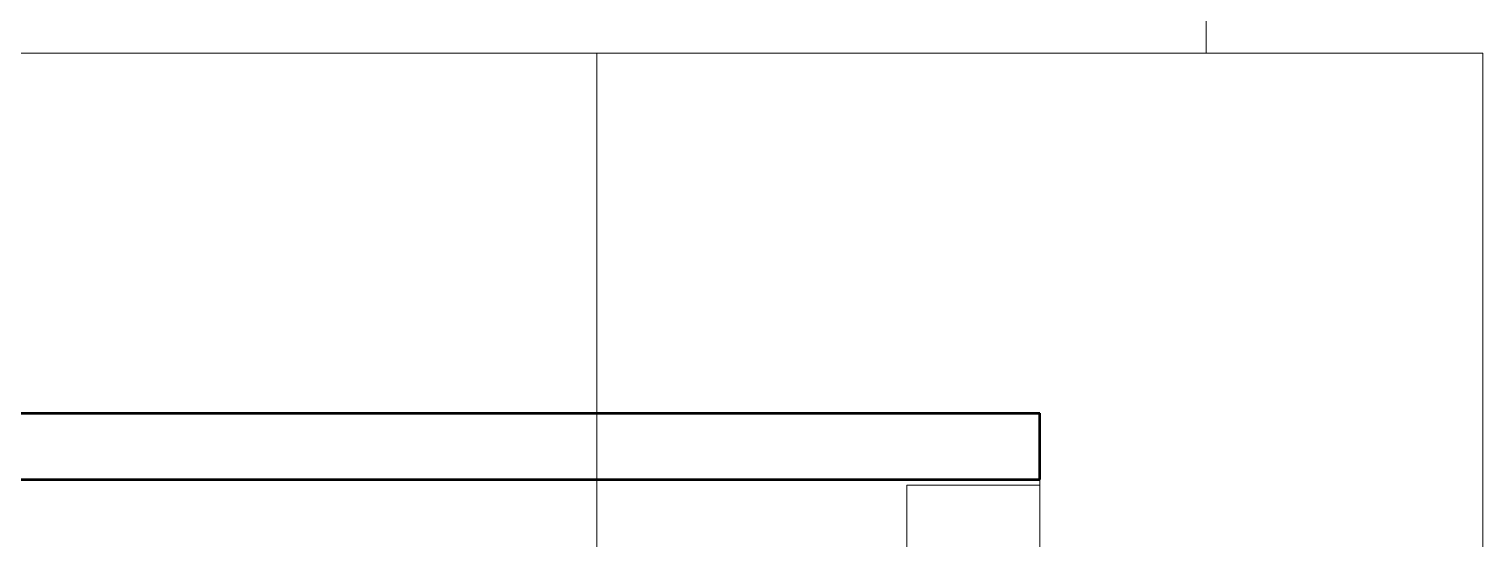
# Model space of a CAD drawing. Header units: millimetres. Extents: x -50460 to 50460, y -35640 to 35640.
# Drawn here: x -33336 to -33204.7, y 21320.6 to 21366.6 of the extents above; entities that cross this region are included whole.
import ezdxf

# ---------------------------------------------------------------- set-up
doc = ezdxf.new("R2010")
doc.units = ezdxf.units.MM
doc.linetypes.add('双点画线', pattern=[22, 12, -2, 2, -2, 2, -2])
for name, color, linetype, lineweight in [('7', 30, '双点画线', 18), ('ACADSichtbare Kanten(DIN_Schmid)', 7, 'Continuous', 50), ('尺寸线层', 4, 'Continuous', 18), ('粗实线层', 7, 'Continuous', 15), ('粗实线层_1', 7, 'Continuous', 15), ('细实线层', 3, 'Continuous', 18)]:
    doc.layers.add(name, color=color, linetype=linetype, lineweight=lineweight)

# ---------------------------------------------------------------- blocks, each defined once
blk = doc.blocks.new('*X209')
at = {"layer": '细实线层'}
for p, q in [((540, 120), (540, 1220)), ((540, 120), (-540, 120)), ((485, 0), (485, 120)), ((485, 120), (565, 120)), ((565, 0), (565, 120))]:
    blk.add_line(p, q, dxfattribs=at)
blk = doc.blocks.new('*X936')
at = {"layer": '粗实线层'}
for p, q in [((0, 0), (-12, 0)), ((-12, 0), (-12, -10)), ((0, -10), (0, 0))]:
    blk.add_line(p, q, dxfattribs=at)
blk = doc.blocks.new('*X937')
at = {"layer": 'ACADSichtbare Kanten(DIN_Schmid)', "linetype": 'Continuous', "lineweight": 50}
for p, q in [((127.22, 29.41), (297.22, 29.41)), ((297.22, 23.41), (297.22, 29.41)), ((127.22, 23.41), (297.22, 23.41))]:
    blk.add_line(p, q, dxfattribs=at)
at = {"layer": '粗实线层_1'}
blk.add_line((297.22, -170.59), (297.22, 29.41), dxfattribs=at)
blk = doc.blocks.new('*X933')
at = {"layer": '粗实线层_1'}
for name, p in [('*X937', (-306.22, -62.41)), ('*X936', (-9, -39.5))]:
    blk.add_blockref(name, p, dxfattribs=at)
blk = doc.blocks.new('*X856')
at = {"layer": '粗实线层_1'}
blk.add_blockref('*X933', (984, -231.78), dxfattribs=at)
blk = doc.blocks.new('*X805')
at = {"layer": '尺寸线层'}
blk.add_blockref('*X856', (-1515, 819.78), dxfattribs=at)

msp = doc.modelspace()

# ---------------------------------------------------------------- block references
at = {"layer": '7'}
msp.add_blockref('*X209', (-33769.742, 21244.445), dxfattribs=at)

# ---------------------------------------------------------------- next in the draw order: block references
at = {"layer": '尺寸线层'}
msp.add_blockref('*X805', (-32704.742, 20776.945), dxfattribs=at)

doc.saveas('drawing.dxf')
